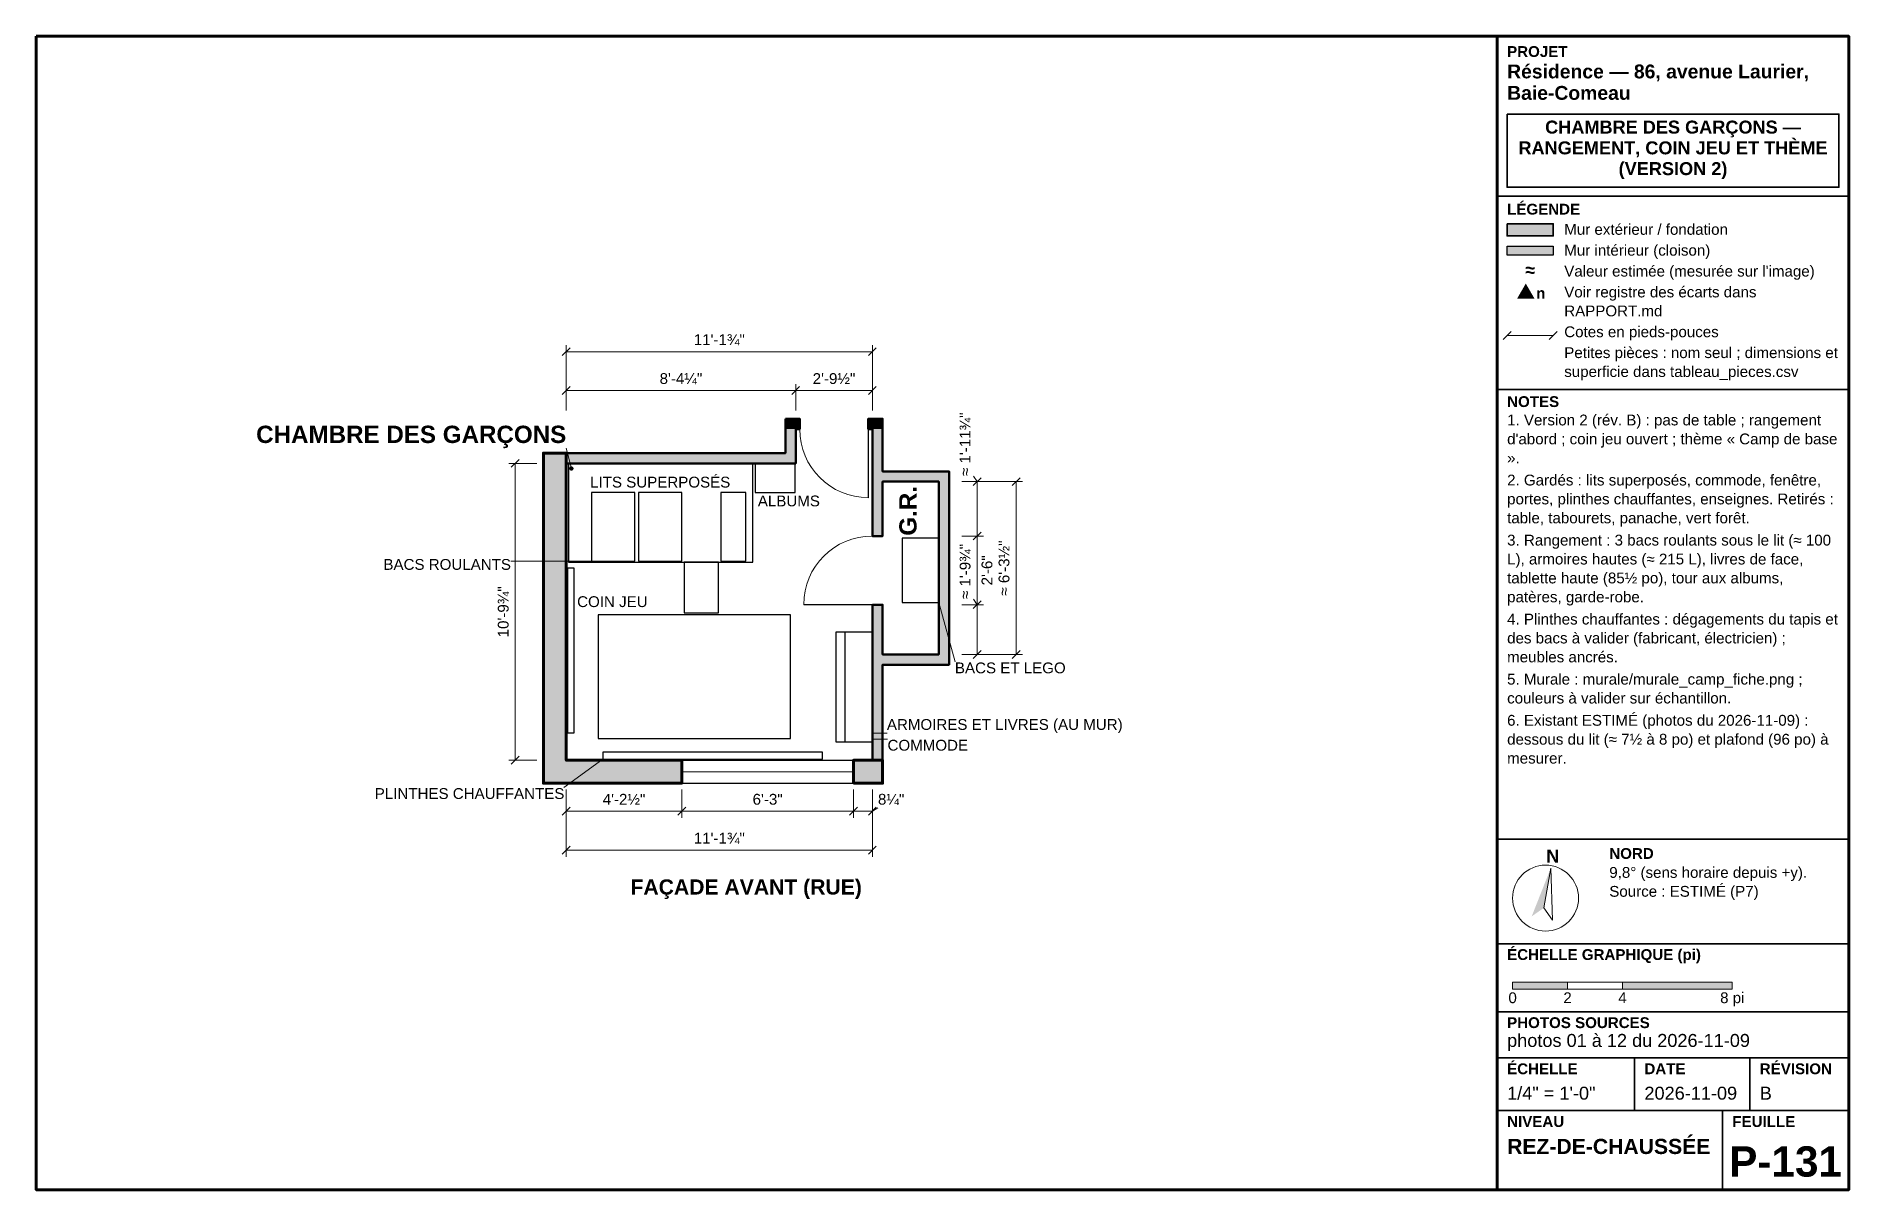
# Model space of a CAD drawing. Header units: inches. Extents: x -222 to 570, y -178 to 326.
import ezdxf
from ezdxf.enums import TextEntityAlignment as Align

# ---------------------------------------------------------------- set-up
doc = ezdxf.new("R2010")
doc.units = ezdxf.units.IN
doc.header["$MEASUREMENT"] = 0
for name, color, linetype in [('00-Cartouche', 7, 'Continuous'), ('10-Murs', 7, 'Continuous'), ('20-Ouvertures', 7, 'Continuous'), ('30-Escaliers-Elements', 7, 'Continuous'), ('50-Cotes', 7, 'Continuous'), ('60-Etiquettes', 7, 'Continuous')]:
    doc.layers.add(name, color=color, linetype=linetype)
doc.styles.add('RELEVE', font='arial.ttf')
doc.styles.add('RELEVE_GRAS', font='arialbd.ttf')

msp = doc.modelspace()

# ---------------------------------------------------------------- hatches: boundary and pattern name
at = {"layer": '00-Cartouche', "true_color": 0x4d4d4d}
h = msp.add_hatch(color=7, dxfattribs=at)
h.dxf.hatch_style = 1
h.paths.add_polyline_path([(421.13, 244.42), (441.29, 244.42), (441.29, 239.14), (421.13, 239.14)])
at = {"layer": '00-Cartouche', "true_color": 0xc8c8c8}
h = msp.add_hatch(color=7, dxfattribs=at)
h.dxf.hatch_style = 1
h.paths.add_polyline_path([(421.13, 234.64), (441.29, 234.64), (441.29, 230.68), (421.13, 230.68)])
at = {"layer": '00-Cartouche', "true_color": 0xe8730c}
h = msp.add_hatch(color=30, dxfattribs=at)
h.dxf.hatch_style = 1
h.paths.add_polyline_path([(425.51, 211.76), (433.07, 211.76), (429.29, 218.3)])
at = {"layer": '00-Cartouche', "true_color": 0x000000}
h = msp.add_hatch(color=7, dxfattribs=at)
h.dxf.hatch_style = 1
h.paths.add_polyline_path([(440.18, -37.15), (431.87, -58.21), (437.19, -54.46)])
h = msp.add_hatch(color=7, dxfattribs=at)
h.dxf.hatch_style = 1
h.paths.add_polyline_path([(423.53, -86.92), (447.53, -86.92), (447.53, -89.94), (423.53, -89.94)])
h = msp.add_hatch(color=7, dxfattribs=at)
h.dxf.hatch_style = 1
h.paths.add_polyline_path([(471.53, -86.92), (519.53, -86.92), (519.53, -89.94), (471.53, -89.94)])
at = {"layer": '10-Murs', "true_color": 0xc8c8c8}
h = msp.add_hatch(color=7, dxfattribs=at)
h.dxf.hatch_style = 1
h.paths.add_polyline_path([(110.25, 139.75), (110.25, 159.25), (105.75, 159.25), (105.75, 139.75)])
h = msp.add_hatch(color=7, dxfattribs=at)
h.dxf.hatch_style = 1
h.paths.add_polyline_path([(105.75, 154.75), (105.75, 159.25), (112, 159.25), (112, 154.75)])
h = msp.add_hatch(color=7, dxfattribs=at)
h.dxf.hatch_style = 1
h.paths.add_polyline_path([(148.25, 159.25), (148.25, 154.75), (142, 154.75), (142, 159.25)])
h = msp.add_hatch(color=7, dxfattribs=at)
h.dxf.hatch_style = 1
h.paths.add_polyline_path([(143.75, 159.25), (148.25, 159.25), (148.25, 108), (143.75, 108)])
h = msp.add_hatch(color=7, dxfattribs=at)
h.dxf.hatch_style = 1
h.paths.add_polyline_path([(0, 139.75), (110.25, 139.75), (110.25, 144.25), (0, 144.25)])
at = {"layer": '10-Murs', "true_color": 0x4d4d4d}
h = msp.add_hatch(color=7, dxfattribs=at)
h.dxf.hatch_style = 1
h.paths.add_polyline_path([(10, 0), (10, 144.25), (0, 144.25), (0, 0)])
at = {"layer": '10-Murs', "true_color": 0xc8c8c8}
h = msp.add_hatch(color=7, dxfattribs=at)
h.dxf.hatch_style = 1
h.paths.add_polyline_path([(143.75, 131.75), (177.25, 131.75), (177.25, 136.25), (143.75, 136.25)])
h = msp.add_hatch(color=7, dxfattribs=at)
h.dxf.hatch_style = 1
h.paths.add_polyline_path([(177.25, 51.75), (177.25, 136.25), (172.75, 136.25), (172.75, 51.75)])
h = msp.add_hatch(color=7, dxfattribs=at)
h.dxf.hatch_style = 1
h.paths.add_polyline_path([(148.25, 0), (143.75, 0), (143.75, 78), (148.25, 78)])
h = msp.add_hatch(color=7, dxfattribs=at)
h.dxf.hatch_style = 1
h.paths.add_polyline_path([(143.75, 51.75), (177.25, 51.75), (177.25, 56.25), (143.75, 56.25)])
at = {"layer": '10-Murs', "true_color": 0x4d4d4d}
h = msp.add_hatch(color=7, dxfattribs=at)
h.dxf.hatch_style = 1
h.paths.add_polyline_path([(0, 0), (0, 10), (60.5, 10), (60.5, 0)])
h = msp.add_hatch(color=7, dxfattribs=at)
h.dxf.hatch_style = 1
h.paths.add_polyline_path([(148.25, 10), (148.25, 0), (135.5, 0), (135.5, 10)])
at = {"layer": '60-Etiquettes', "true_color": 0x000000}
h = msp.add_hatch(color=7, dxfattribs=at)
h.dxf.hatch_style = 1
h.paths.add_polyline_path([(13.21, 137.48), (13.14, 137.84), (12.94, 138.15), (12.63, 138.36), (12.27, 138.43), (11.91, 138.36), (11.6, 138.15), (11.39, 137.84), (11.32, 137.48), (11.39, 137.12), (11.6, 136.81), (11.91, 136.61), (12.27, 136.54), (12.63, 136.61), (12.94, 136.81), (13.14, 137.12)])

# ---------------------------------------------------------------- linework, layer by layer
at = {"layer": '00-Cartouche', "color": 7, "lineweight": 70}
msp.add_lwpolyline([(-221.59, 326.36), (570.41, 326.36), (570.41, -177.64), (-221.59, -177.64)], close=True, dxfattribs=at)
msp.add_lwpolyline([(416.81, 326.36), (416.81, -177.64)], dxfattribs=at)
at = {"layer": '00-Cartouche', "color": 7, "lineweight": 35}
for points in [[(421.13, 292.38), (566.09, 292.38), (566.09, 260.37), (421.13, 260.37)], [(421.13, 244.42), (441.29, 244.42), (441.29, 239.14), (421.13, 239.14)]]:
    msp.add_lwpolyline(points, close=True, dxfattribs=at)
for points in [[(416.81, 256.53), (570.41, 256.53)], [(419.39, 193.85), (422.87, 197.33)], [(439.55, 193.85), (443.03, 197.33)], [(416.81, 171.96), (570.41, 171.96)], [(416.81, -24.52), (570.41, -24.52)], [(416.81, -70.12), (570.41, -70.12)], [(416.81, -99.88), (570.41, -99.88)], [(416.81, -120.04), (570.41, -120.04)], [(476.81, -120.04), (476.81, -143.08)], [(527.21, -120.04), (527.21, -143.08)], [(416.81, -143.08), (570.41, -143.08)], [(515.21, -143.08), (515.21, -177.64)]]:
    msp.add_lwpolyline(points, dxfattribs=at)
at = {"layer": '00-Cartouche', "color": 7, "lineweight": 25}
msp.add_lwpolyline([(421.13, 234.64), (441.29, 234.64), (441.29, 230.68), (421.13, 230.68)], close=True, dxfattribs=at)
at = {"layer": '00-Cartouche', "color": 7, "lineweight": 18}
msp.add_lwpolyline([(421.13, 195.59), (441.29, 195.59)], dxfattribs=at)
for points in [[(440.18, -37.15), (437.19, -54.46), (440.95, -59.78)], [(423.53, -86.92), (519.53, -86.92), (519.53, -89.94), (423.53, -89.94)], [(447.53, -86.92), (471.53, -86.92), (471.53, -89.94), (447.53, -89.94)]]:
    msp.add_lwpolyline(points, close=True, dxfattribs=at)
msp.add_circle((437.93, -50.2), 14.4, dxfattribs=at)
at = {"layer": '10-Murs', "color": 7, "lineweight": 50}
for points in [[(105.75, 159.25), (110.25, 159.25), (112, 159.25), (112, 154.75), (110.25, 154.75), (110.25, 144.25), (110.25, 139.75), (105.75, 139.75), (10.02, 139.75)], [(10.02, 144.25), (105.75, 144.25), (105.75, 154.75), (105.75, 159.25)], [(143.75, 78), (148.25, 78), (148.25, 56.25), (172.75, 56.25), (172.75, 131.75), (148.25, 131.75), (148.25, 108), (143.75, 108), (143.75, 131.75), (143.75, 136.25), (143.75, 154.75), (142, 154.75), (142, 159.25), (143.75, 159.25), (148.25, 159.25), (148.25, 154.75), (148.25, 136.25), (172.75, 136.25), (177.25, 136.25), (177.25, 131.75), (177.25, 56.25), (177.25, 51.75), (172.75, 51.75), (148.25, 51.75), (148.25, 10.02)], [(143.75, 10.02), (143.75, 51.75), (143.75, 56.25), (143.75, 78)]]:
    msp.add_lwpolyline(points, dxfattribs=at)
at = {"layer": '10-Murs', "color": 7, "lineweight": 70}
for points in [[(0, 10), (0, 144.25), (10, 144.25), (10, 10), (60.5, 10), (60.5, 0), (10, 0), (0, 0), (0, 10)], [(135.5, 0), (135.5, 10), (148.25, 10), (148.25, 0), (135.5, 0)]]:
    msp.add_lwpolyline(points, dxfattribs=at)
at = {"layer": '20-Ouvertures', "color": 7, "lineweight": 25}
for points in [[(142, 154.75), (142, 124.75)], [(143.75, 78), (113.75, 78)], [(60.5, 10), (135.5, 10)], [(60.5, 0), (60.5, 10)], [(135.5, 0), (135.5, 10)], [(60.5, 0), (135.5, 0)]]:
    msp.add_lwpolyline(points, dxfattribs=at)
at = {"layer": '20-Ouvertures', "color": 7, "lineweight": 18}
msp.add_lwpolyline([(60.5, 5), (135.5, 5)], dxfattribs=at)
for centre, start, end in [((142, 154.75), 180, 270), ((143.75, 78), 90, 180)]:
    msp.add_arc(centre, 30, start, end, dxfattribs=at)
at = {"layer": '30-Escaliers-Elements', "color": 7, "lineweight": 25}
for points in [[(91.5, 139.5), (11, 139.5), (11, 96.5), (91.5, 96.5)], [(110, 139.75), (92.5, 139.75), (92.5, 127), (110, 127)], [(21, 97), (40, 97), (40, 127), (21, 127)], [(41.5, 97), (60.5, 97), (60.5, 127), (41.5, 127)], [(77.5, 97), (88.5, 97), (88.5, 127), (77.5, 127)], [(172.75, 79), (172.75, 107), (156.75, 107), (156.75, 79)], [(61.5, 74.5), (76.5, 74.5), (76.5, 96.5), (61.5, 96.5)], [(10.5, 94), (10.5, 22), (13.5, 22), (13.5, 94)], [(24, 19.5), (108, 19.5), (108, 73.5), (24, 73.5)], [(143.75, 18), (143.75, 66), (127.75, 66), (127.75, 18)], [(143.75, 18), (143.75, 66), (131.75, 66), (131.75, 18)], [(26, 10.5), (122, 10.5), (122, 13.5), (26, 13.5)]]:
    msp.add_lwpolyline(points, close=True, dxfattribs=at)
at = {"layer": '30-Escaliers-Elements', "color": 7, "lineweight": 18}
for points in [[(-14.15, 97), (21, 97)], [(179.9, 53.02), (172.75, 79)], [(150.17, 21.9), (143.75, 21.9)], [(150.39, 19.23), (143.75, 19.23)], [(8.99, -1.87), (26, 10.5)]]:
    msp.add_lwpolyline(points, dxfattribs=at)
at = {"layer": '50-Cotes', "color": 7, "lineweight": 35}
for points in [[(8.26, 186.8), (11.74, 190.28)], [(142.01, 186.8), (145.49, 190.28)], [(8.26, 169.8), (11.74, 173.27)], [(108.51, 169.8), (111.99, 173.27)], [(142.01, 169.8), (145.49, 173.27)], [(-14.02, 138.01), (-10.55, 141.49)], [(187.8, 130.01), (191.27, 133.49)], [(204.8, 130.01), (208.28, 133.49)], [(187.8, 106.26), (191.27, 109.74)], [(187.8, 76.26), (191.27, 79.74)], [(187.8, 54.51), (191.27, 57.99)], [(204.8, 54.51), (208.28, 57.99)], [(-14.02, 8.26), (-10.55, 11.74)], [(8.26, -14.02), (11.74, -10.55)], [(58.76, -14.02), (62.24, -10.55)], [(133.76, -14.02), (137.24, -10.55)], [(142.01, -14.02), (145.49, -10.55)], [(8.26, -31.03), (11.74, -27.55)], [(142.01, -31.03), (145.49, -27.55)]]:
    msp.add_lwpolyline(points, dxfattribs=at)
at = {"layer": '50-Cotes', "color": 7, "lineweight": 18}
for points in [[(10, 162.83), (10, 191.38)], [(143.75, 162.83), (143.75, 191.38)], [(10, 188.54), (143.75, 188.54)], [(110.25, 162.83), (110.25, 174.37)], [(10, 171.53), (110.25, 171.53)], [(110.25, 171.53), (143.75, 171.53)], [(-2.83, 139.75), (-15.12, 139.75)], [(-12.28, 10), (-12.28, 139.75)], [(182.83, 131.75), (209.38, 131.75)], [(188.02, 134.21), (189.53, 131.75)], [(189.53, 108), (189.53, 131.75)], [(206.54, 56.25), (206.54, 131.75)], [(182.83, 108), (192.37, 108)], [(189.53, 78), (189.53, 108)], [(188.02, 80.46), (189.53, 78)], [(182.83, 78), (192.37, 78)], [(189.53, 56.25), (189.53, 78)], [(182.83, 56.25), (209.38, 56.25)], [(-2.83, 10), (-15.12, 10)], [(10, -2.83), (10, -32.13)], [(60.5, -2.83), (60.5, -15.12)], [(135.5, -2.83), (135.5, -15.12)], [(143.75, -2.83), (143.75, -32.13)], [(10, -12.28), (60.5, -12.28)], [(60.5, -12.28), (135.5, -12.28)], [(135.5, -12.28), (143.75, -12.28)], [(146.21, -10.77), (143.75, -12.28)], [(10, -29.29), (143.75, -29.29)]]:
    msp.add_lwpolyline(points, dxfattribs=at)
at = {"layer": '60-Etiquettes', "color": 7, "lineweight": 18}
msp.add_lwpolyline([(10, 146.42), (12.27, 137.48)], dxfattribs=at)

# ---------------------------------------------------------------- texts
at = {"layer": '00-Cartouche', "color": 7}
for s, height, style, p in [('PROJET', 4.724, 'RELEVE_GRAS', (421.13, 317.32)), ('Résidence — 86, avenue Laurier,', 6.0472, 'RELEVE_GRAS', (421.13, 307.96)), ('Baie-Comeau', 6.0472, 'RELEVE_GRAS', (421.13, 298.59)), ('LÉGENDE', 4.724, 'RELEVE_GRAS', (421.13, 248.44)), ('Mur extérieur / fondation', 4.7244, 'RELEVE', (446.09, 239.62)), ('Mur intérieur (cloison)', 4.7244, 'RELEVE', (446.09, 230.5)), ("Valeur estimée (mesurée sur l'image)", 4.7244, 'RELEVE', (446.09, 221.38)), ('Voir registre des écarts dans', 4.7244, 'RELEVE', (446.09, 212.26)), ('RAPPORT.md', 4.724, 'RELEVE', (446.09, 203.99)), ('Cotes en pieds-pouces', 4.7244, 'RELEVE', (446.09, 194.87)), ('Petites pièces : nom seul ; dimensions et', 4.7244, 'RELEVE', (446.09, 185.75)), ('superficie dans tableau_pieces.csv', 4.7244, 'RELEVE', (446.09, 177.48)), ('NOTES', 4.724, 'RELEVE_GRAS', (421.13, 164.36)), ('1. Version 2 (rév. B) : pas de table ; rangement', 4.7244, 'RELEVE', (421.13, 156.33)), ("d'abord ; coin jeu ouvert ; thème « Camp de base", 4.7244, 'RELEVE', (421.13, 148.06)), ('».', 4.724, 'RELEVE', (421.13, 139.79)), ('2. Gardés : lits superposés, commode, fenêtre,', 4.7244, 'RELEVE', (421.13, 130.08)), ('portes, plinthes chauffantes, enseignes. Retirés :', 4.7244, 'RELEVE', (421.13, 121.82)), ('table, tabourets, panache, vert forêt.', 4.7244, 'RELEVE', (421.13, 113.55)), ('3. Rangement : 3 bacs roulants sous le lit (≈ 100', 4.7244, 'RELEVE', (421.13, 103.84)), ('L), armoires hautes (≈ 215 L), livres de face,', 4.7244, 'RELEVE', (421.13, 95.57)), ('tablette haute (85½ po), tour aux albums,', 4.7244, 'RELEVE', (421.13, 87.3)), ('patères, garde-robe.', 4.7244, 'RELEVE', (421.13, 79.04)), ('4. Plinthes chauffantes : dégagements du tapis et', 4.7244, 'RELEVE', (421.13, 69.33)), ('des bacs à valider (fabricant, électricien) ;', 4.7244, 'RELEVE', (421.13, 61.06)), ('meubles ancrés.', 4.7244, 'RELEVE', (421.13, 52.79)), ('5. Murale : murale/murale_camp_fiche.png ;', 4.7244, 'RELEVE', (421.13, 43.09)), ('couleurs à valider sur échantillon.', 4.7244, 'RELEVE', (421.13, 34.82)), ('6. Existant ESTIMÉ (photos du 2026-11-09) :', 4.7244, 'RELEVE', (421.13, 25.11)), ('dessous du lit (≈ 7½ à 8 po) et plafond (96 po) à', 4.7244, 'RELEVE', (421.13, 16.84)), ('mesurer.', 4.724, 'RELEVE', (421.13, 8.57)), ('NORD', 4.724, 'RELEVE_GRAS', (465.77, -33.08)), ('9,8° (sens horaire depuis +y).', 4.7244, 'RELEVE', (465.77, -41.35)), ('Source : ESTIMÉ (P7)', 4.7244, 'RELEVE', (465.77, -49.62)), ('ÉCHELLE GRAPHIQUE (pi)', 4.7244, 'RELEVE_GRAS', (421.13, -77.24)), ('PHOTOS SOURCES', 4.7244, 'RELEVE_GRAS', (421.13, -107)), ('photos 01 à 12 du 2026-11-09', 5.6693, 'RELEVE', (421.13, -115.24)), ('ÉCHELLE', 4.724, 'RELEVE_GRAS', (421.13, -127.16)), ('DATE', 4.724, 'RELEVE_GRAS', (481.13, -127.16)), ('RÉVISION', 4.724, 'RELEVE_GRAS', (531.53, -127.16)), ('1/4" = 1\'-0"', 5.6693, 'RELEVE', (421.13, -138.28)), ('2026-11-09', 5.669, 'RELEVE', (481.13, -138.28)), ('B', 5.67, 'RELEVE', (531.53, -138.28)), ('NIVEAU', 4.724, 'RELEVE_GRAS', (421.13, -150.2)), ('FEUILLE', 4.724, 'RELEVE_GRAS', (519.53, -150.2)), ('REZ-DE-CHAUSSÉE', 6.6142, 'RELEVE_GRAS', (421.13, -162.02))]:
    msp.add_text(s, height=height, dxfattribs=dict(at, style=style)).set_placement(p)
for s, height, style, p in [('CHAMBRE DES GARÇONS —', 5.6693, 'RELEVE_GRAS', (493.61, 283.83)), ('RANGEMENT, COIN JEU ET THÈME', 5.6693, 'RELEVE_GRAS', (493.61, 274.76)), ('(VERSION 2)', 5.6693, 'RELEVE_GRAS', (493.61, 265.69)), ('≈', 5.67, 'RELEVE_GRAS', (431.21, 221.38)), ('N', 5.67, 'RELEVE_GRAS', (441.09, -34.69)), ('0', 4.72, 'RELEVE', (423.53, -96.11)), ('2', 4.72, 'RELEVE', (447.53, -96.11)), ('4', 4.72, 'RELEVE', (471.53, -96.11)), ('8 pi', 4.724, 'RELEVE', (519.53, -96.11)), ('P-131', 13.228, 'RELEVE_GRAS', (542.81, -171.88))]:
    msp.add_text(s, height=height, dxfattribs=dict(at, style=style)).set_placement(p, align=Align.CENTER)
at = {"layer": '00-Cartouche', "color": 30, "true_color": 0xe8730c, "style": 'RELEVE_GRAS'}
msp.add_text('n', height=4.72, dxfattribs=at).set_placement((433.82, 211.76))
at = {"layer": '30-Escaliers-Elements', "color": 7, "style": 'RELEVE'}
for s, height, p in [('LITS SUPERPOSÉS', 4.7244, (51.06, 129.18)), ('ALBUMS', 4.724, (107.28, 120.96)), ('BACS ROULANTS', 4.7244, (-42.02, 93.22)), ('COIN JEU', 4.724, (30.15, 76.95)), ('BACS ET LEGO', 4.7244, (204.04, 48.01)), ('ARMOIRES ET LIVRES (AU MUR)', 4.7244, (201.62, 23.29)), ('COMMODE', 4.724, (167.98, 14.22)), ('PLINTHES CHAUFFANTES', 4.7244, (-32.25, -6.89))]:
    msp.add_text(s, height=height, dxfattribs=at).set_placement(p, align=Align.CENTER)
at = {"layer": '50-Cotes', "color": 7, "style": 'RELEVE'}
for s, p in [('11\'-1¾"', (76.88, 191.44)), ('8\'-4¼"', (60.12, 174.43)), ('2\'-9½"', (127, 174.43)), ('4\'-2½"', (35.25, -9.39)), ('6\'-3"', (98, -9.39)), ('11\'-1¾"', (76.88, -26.39))]:
    msp.add_text(s, height=4.724, dxfattribs=at).set_placement(p, align=Align.CENTER)
for s, p in [('≈ 1\'-11¾"', (186.64, 134.21)), ('≈ 1\'-9¾"', (186.64, 80.46))]:
    msp.add_text(s, height=4.724, rotation=90, dxfattribs=at).set_placement(p)
for s, p in [('≈ 6\'-3½"', (203.64, 94)), ('2\'-6"', (196.19, 93)), ('10\'-9¾"', (-15.18, 74.88))]:
    msp.add_text(s, height=4.724, rotation=90, dxfattribs=at).set_placement(p, align=Align.CENTER)
msp.add_text('8¼"', height=4.724, dxfattribs=at).set_placement((146.21, -9.39))
at = {"layer": '60-Etiquettes', "color": 7, "style": 'RELEVE_GRAS'}
for s, height, p in [('CHAMBRE DES GARÇONS', 7.5591, (-57.75, 148.64)), ('FAÇADE AVANT (RUE)', 6.6142, (88.62, -48.65))]:
    msp.add_text(s, height=height, dxfattribs=at).set_placement(p, align=Align.CENTER)
msp.add_text('G.R.', height=7.559, rotation=90, dxfattribs=at).set_placement((163.09, 118.99), align=Align.CENTER)

doc.saveas('drawing.dxf')
